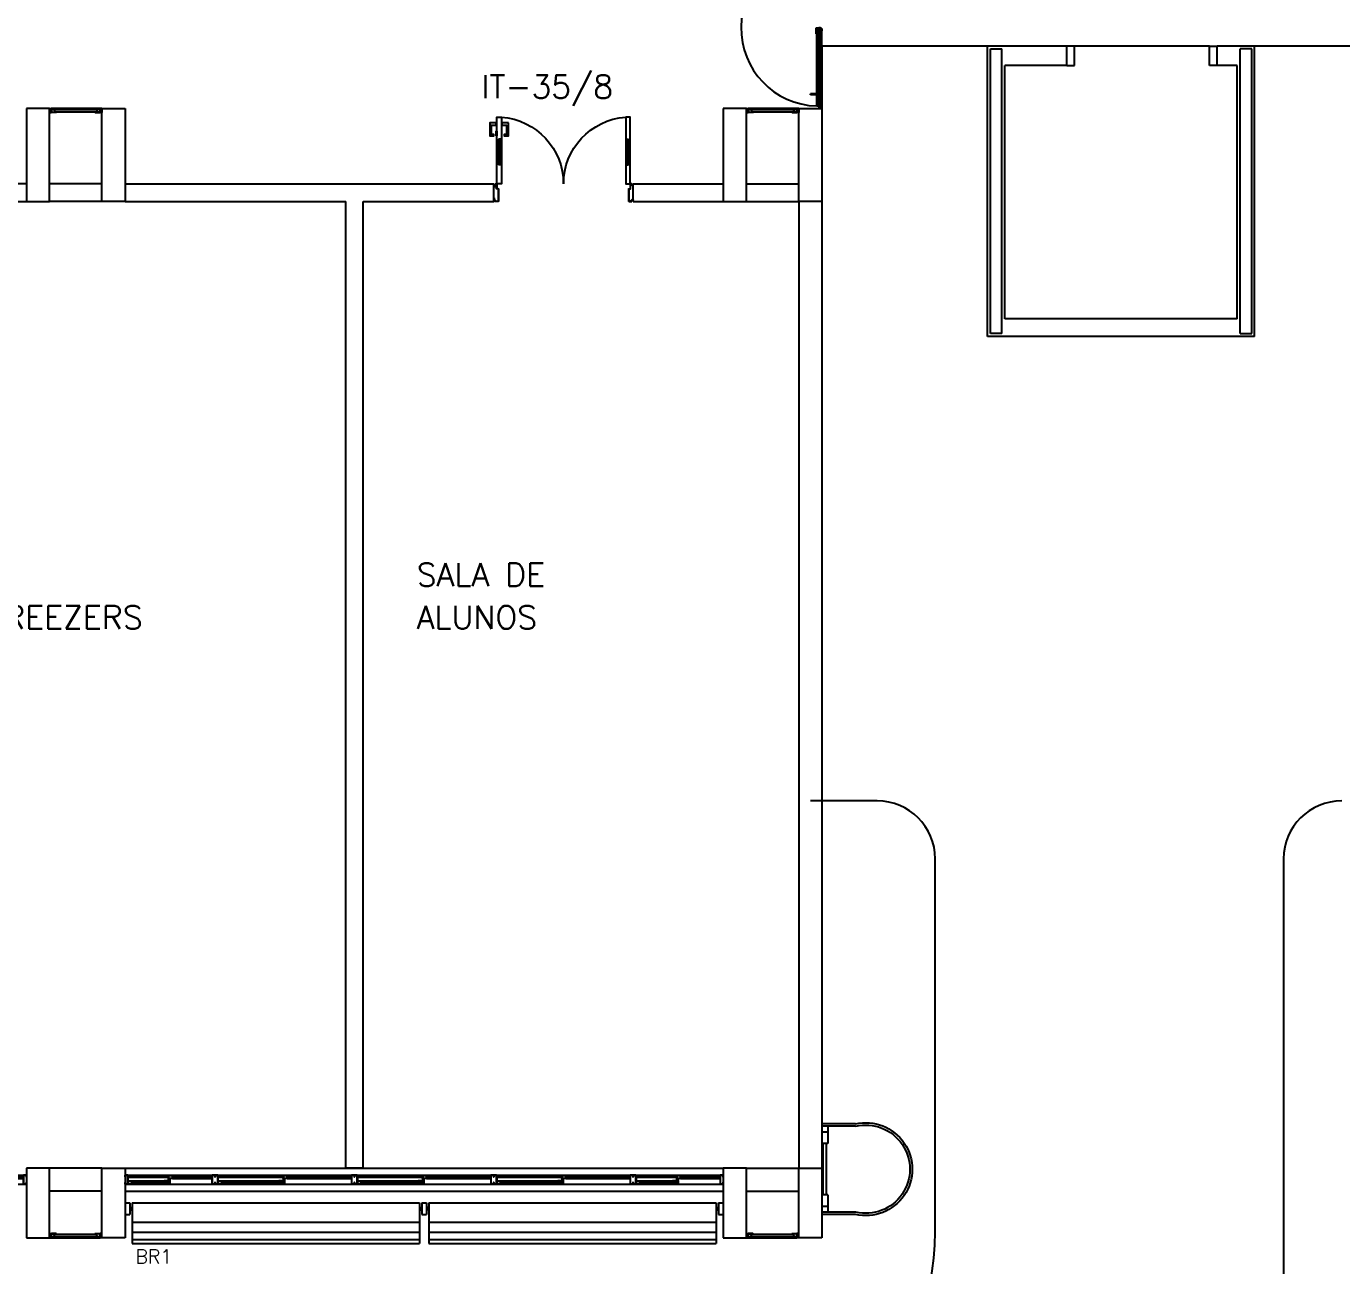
# Model space of a CAD drawing. Header units: millimetres. Extents: x 2686 to 2939, y 1294 to 1441.
# Drawn here: x 2724.27 to 2735.6, y 1421.68 to 1432.36 of the extents above; entities that cross this region are included whole.
import ezdxf

# ---------------------------------------------------------------- set-up
doc = ezdxf.new("R2010")
doc.units = ezdxf.units.MM
doc.linetypes.add('DASHED2', pattern=[0.375, 0.25, -0.125])
doc.linetypes.add('HIDDEN', pattern=[0.375, 0.25, -0.125])
for name, color, linetype in [('AR-ALV', 2, 'Continuous'), ('AR-BRISES', 1, 'Continuous'), ('AR-CALÇADA', 1, 'Continuous'), ('AR-ESQ', 1, 'Continuous'), ('AR-ESQ-C', 2, 'Continuous'), ('AR-ESTC', 3, 'Continuous'), ('AR-PEITORIL', 1, 'Continuous'), ('AR-PISO', 1, 'Continuous'), ('AR-PORTA', 1, 'Continuous'), ('AR-PROJ', 1, 'HIDDEN'), ('AR-VIDRO', 2, 'Continuous'), ('BR-LINHAS', 1, 'Continuous'), ('BR-MONTANTE', 242, 'Continuous'), ('BR-PAINEL', 1, 'Continuous'), ('BR-SUPORTE', 1, 'Continuous'), ('BR-TEXTO', 2, 'Continuous'), ('DT-ESQ-BAGUETE-C', 1, 'Continuous'), ('DT-ESQ-BAGUETE-V', 1, 'Continuous'), ('DT-ESQ-CHAPA DOBRADA-V', 1, 'Continuous'), ('DT-ESQ-PERFIL CADEIRA-C', 2, 'Continuous'), ('DT-ESQ-PERFIL CADEIRA-V', 2, 'Continuous'), ('DT-ESQ-PERFIL U SIMPLES-C', 2, 'Continuous'), ('DT-ESQ-PERFIL U-C', 2, 'Continuous'), ('DT-ESQ-PERFIL U-V', 1, 'Continuous'), ('DT-ESQ-VENEZIANA-C', 1, 'Continuous'), ('DT-ESQ-VENEZIANA-V', 1, 'Continuous'), ('DT-ESQ-VIDRO-C', 2, 'Continuous'), ('DT-TXTMOD', 1, 'Continuous'), ('ENDEREÇO', 2, 'Continuous'), ('EQUIPAMENTO', 2, 'Continuous'), ('ES-PILAR', 3, 'Continuous'), ('maçaneta', 1, 'Continuous'), ('montantes', 1, 'Continuous'), ('mov', 1, 'Continuous'), ('PM-PERFIL U-C', 2, 'Continuous'), ('PM-VIDRO', 2, 'Continuous'), ('pm1', 2, 'Continuous'), ('pm2', 2, 'Continuous'), ('soleira', 1, 'Continuous'), ('TEXTO', 2, 'Continuous')]:
    doc.layers.add(name, color=color, linetype=linetype)
doc.styles.add('S10', font='simplex.shx', dxfattribs={"height": 0.1})
doc.styles.add('S12', font='simplex.shx', dxfattribs={"width": 1.1, "height": 0.12})
doc.styles.add('UNB-100', font='simplex.shx', dxfattribs={"height": 0.2})
doc.styles.add('UNB1-100', font='simplex.shx', dxfattribs={"height": 0.2})

# ---------------------------------------------------------------- blocks, each defined once
blk = doc.blocks.new('EF40-P')
at = {"layer": 'DT-ESQ-BAGUETE-C', "ltscale": 0.1}
for points in [[(0.073, -0.125), (0.06, -0.125), (0.06, -0.124), (0.073, -0.124, 0.414214), (0.073, -0.123), (0.073, -0.112, 0.414214), (0.073, -0.112), (0.06, -0.112), (0.06, -0.11), (0.073, -0.11, -0.414214), (0.075, -0.112), (0.075, -0.124, -0.414214)], [(0.339, -0.125), (0.352, -0.125), (0.352, -0.124), (0.34, -0.124, -0.414214), (0.339, -0.123), (0.339, -0.112, -0.414214), (0.34, -0.112), (0.352, -0.112), (0.352, -0.11), (0.339, -0.11, 0.414214), (0.337, -0.112), (0.337, -0.124, 0.414214)], [(0.422, -0.08), (0.409, -0.08), (0.409, -0.079), (0.422, -0.079, 0.414214), (0.422, -0.078), (0.422, -0.067, 0.414214), (0.422, -0.067), (0.409, -0.067), (0.409, -0.065), (0.422, -0.065, -0.414214), (0.424, -0.067), (0.424, -0.079, -0.414214)], [(0.702, -0.08), (0.715, -0.08), (0.715, -0.079), (0.702, -0.079, -0.414214), (0.702, -0.078), (0.702, -0.067, -0.414214), (0.702, -0.067), (0.715, -0.067), (0.715, -0.065), (0.702, -0.065, 0.414214), (0.7, -0.067), (0.7, -0.079, 0.414214)], [(0.848, -0.125), (0.835, -0.125), (0.835, -0.124), (0.848, -0.124, 0.414214), (0.848, -0.123), (0.848, -0.112, 0.414214), (0.848, -0.112), (0.835, -0.112), (0.835, -0.11), (0.848, -0.11, -0.414214), (0.85, -0.112), (0.85, -0.124, -0.414214)], [(1.326, -0.125), (1.34, -0.125), (1.34, -0.124), (1.327, -0.124, -0.414214), (1.326, -0.123), (1.326, -0.112, -0.414214), (1.327, -0.112), (1.34, -0.112), (1.34, -0.11), (1.326, -0.11, 0.414214), (1.325, -0.112), (1.325, -0.124, 0.414214)], [(1.41, -0.08), (1.396, -0.08), (1.396, -0.079), (1.409, -0.079, 0.414214), (1.41, -0.078), (1.41, -0.067, 0.414214), (1.409, -0.067), (1.396, -0.067), (1.396, -0.065), (1.41, -0.065, -0.414214), (1.411, -0.067), (1.411, -0.079, -0.414214)], [(1.901, -0.08), (1.915, -0.08), (1.915, -0.079), (1.902, -0.079, -0.414214), (1.901, -0.078), (1.901, -0.067, -0.414214), (1.902, -0.067), (1.915, -0.067), (1.915, -0.065), (1.901, -0.065, 0.414214), (1.9, -0.067), (1.9, -0.079, 0.414214)], [(2.048, -0.125), (2.035, -0.125), (2.035, -0.124), (2.048, -0.124, 0.414214), (2.048, -0.123), (2.048, -0.112, 0.414214), (2.048, -0.112), (2.035, -0.112), (2.035, -0.11), (2.048, -0.11, -0.414214), (2.05, -0.112), (2.05, -0.124, -0.414214)], [(2.526, -0.125), (2.54, -0.125), (2.54, -0.124), (2.527, -0.124, -0.414214), (2.526, -0.123), (2.526, -0.112, -0.414214), (2.527, -0.112), (2.54, -0.112), (2.54, -0.11), (2.526, -0.11, 0.414214), (2.525, -0.112), (2.525, -0.124, 0.414214)], [(2.61, -0.08), (2.596, -0.08), (2.596, -0.079), (2.609, -0.079, 0.414214), (2.61, -0.078), (2.61, -0.067, 0.414214), (2.609, -0.067), (2.596, -0.067), (2.596, -0.065), (2.61, -0.065, -0.414214), (2.611, -0.067), (2.611, -0.079, -0.414214)], [(3.101, -0.08), (3.115, -0.08), (3.115, -0.079), (3.102, -0.079, -0.414214), (3.101, -0.078), (3.101, -0.067, -0.414214), (3.102, -0.067), (3.115, -0.067), (3.115, -0.065), (3.101, -0.065, 0.414214), (3.1, -0.067), (3.1, -0.079, 0.414214)], [(3.248, -0.125), (3.235, -0.125), (3.235, -0.124), (3.248, -0.124, 0.414214), (3.248, -0.123), (3.248, -0.112, 0.414214), (3.248, -0.112), (3.235, -0.112), (3.235, -0.11), (3.248, -0.11, -0.414214), (3.25, -0.112), (3.25, -0.124, -0.414214)], [(3.726, -0.125), (3.74, -0.125), (3.74, -0.124), (3.727, -0.124, -0.414214), (3.726, -0.123), (3.726, -0.112, -0.414214), (3.727, -0.112), (3.74, -0.112), (3.74, -0.11), (3.726, -0.11, 0.414214), (3.725, -0.112), (3.725, -0.124, 0.414214)], [(3.81, -0.08), (3.796, -0.08), (3.796, -0.079), (3.809, -0.079, 0.414214), (3.81, -0.078), (3.81, -0.067, 0.414214), (3.809, -0.067), (3.796, -0.067), (3.796, -0.065), (3.81, -0.065, -0.414214), (3.811, -0.067), (3.811, -0.079, -0.414214)], [(4.301, -0.08), (4.315, -0.08), (4.315, -0.079), (4.302, -0.079, -0.414214), (4.301, -0.078), (4.301, -0.067, -0.414214), (4.302, -0.067), (4.315, -0.067), (4.315, -0.065), (4.301, -0.065, 0.414214), (4.3, -0.067), (4.3, -0.079, 0.414214)], [(4.448, -0.125), (4.435, -0.125), (4.435, -0.124), (4.448, -0.124, 0.414214), (4.448, -0.123), (4.448, -0.112, 0.414214), (4.448, -0.112), (4.435, -0.112), (4.435, -0.11), (4.448, -0.11, -0.414214), (4.45, -0.112), (4.45, -0.124, -0.414214)], [(4.714, -0.125), (4.727, -0.125), (4.727, -0.124), (4.714, -0.124, -0.414214), (4.714, -0.123), (4.714, -0.112, -0.414214), (4.714, -0.112), (4.727, -0.112), (4.727, -0.11), (4.714, -0.11, 0.414214), (4.712, -0.112), (4.712, -0.124, 0.414214)], [(4.797, -0.08), (4.784, -0.08), (4.784, -0.079), (4.797, -0.079, 0.414214), (4.797, -0.078), (4.797, -0.067, 0.414214), (4.797, -0.067), (4.784, -0.067), (4.784, -0.065), (4.797, -0.065, -0.414214), (4.799, -0.067), (4.799, -0.079, -0.414214)], [(5.076, -0.08), (5.09, -0.08), (5.09, -0.079), (5.077, -0.079, -0.414214), (5.076, -0.078), (5.076, -0.067, -0.414214), (5.077, -0.067), (5.09, -0.067), (5.09, -0.065), (5.076, -0.065, 0.414214), (5.075, -0.067), (5.075, -0.079, 0.414214)]]:
    blk.add_lwpolyline(points, format="xyb", close=True, dxfattribs=at)
at = {"layer": 'DT-ESQ-BAGUETE-V', "ltscale": 0.1}
for p, q in [((0.073, -0.11), (0.339, -0.11)), ((0.422, -0.065), (0.702, -0.065)), ((0.848, -0.11), (1.326, -0.11)), ((1.41, -0.065), (1.901, -0.065)), ((2.048, -0.11), (2.526, -0.11)), ((2.61, -0.065), (3.101, -0.065)), ((3.248, -0.11), (3.726, -0.11)), ((3.81, -0.065), (4.301, -0.065)), ((4.448, -0.11), (4.714, -0.11)), ((4.797, -0.065), (5.076, -0.065))]:
    blk.add_line(p, q, dxfattribs=at)
at = {"layer": 'DT-ESQ-CHAPA DOBRADA-V', "ltscale": 0.1}
for p, q in [((0.025, -0.077), (0.374, -0.077)), ((0.025, -0.08), (0.374, -0.08)), ((0.8, -0.077), (1.361, -0.077)), ((0.8, -0.08), (1.361, -0.08)), ((2, -0.077), (2.561, -0.077)), ((2, -0.08), (2.561, -0.08)), ((3.2, -0.077), (3.761, -0.077)), ((3.2, -0.08), (3.761, -0.08)), ((4.4, -0.077), (4.749, -0.077)), ((4.4, -0.08), (4.749, -0.08))]:
    blk.add_line(p, q, dxfattribs=at)
at = {"layer": 'DT-ESQ-PERFIL CADEIRA-C', "ltscale": 0.1}
for p, q in [((0.376, -0.088), (0.422, -0.088)), ((0.75, -0.088), (0.702, -0.088)), ((1.363, -0.088), (1.41, -0.088)), ((1.95, -0.088), (1.901, -0.088)), ((2.563, -0.088), (2.61, -0.088)), ((3.15, -0.088), (3.101, -0.088)), ((3.763, -0.088), (3.81, -0.088)), ((4.35, -0.088), (4.301, -0.088)), ((4.751, -0.088), (4.797, -0.088)), ((5.125, -0.088), (5.076, -0.088)), ((0.025, -0.134), (0.073, -0.134)), ((0.385, -0.134), (0.339, -0.134)), ((0.8, -0.134), (0.848, -0.134)), ((1.373, -0.134), (1.326, -0.134)), ((2, -0.134), (2.048, -0.134)), ((2.573, -0.134), (2.526, -0.134)), ((3.2, -0.134), (3.248, -0.134)), ((3.773, -0.134), (3.726, -0.134)), ((4.4, -0.134), (4.448, -0.134)), ((4.76, -0.134), (4.714, -0.134))]:
    blk.add_line(p, q, dxfattribs=at)
for points in [[(0.073, -0.135), (0.025, -0.135), (0.025, -0.134), (0.06, -0.134, -0.198912), (0.059, -0.133, -0.198913), (0.059, -0.132), (0.059, -0.112, 0.414214), (0.058, -0.112), (0.025, -0.112), (0.025, -0.11), (0.059, -0.11, -0.414214), (0.06, -0.112), (0.06, -0.124), (0.06, -0.125), (0.06, -0.132), (0.073, -0.132, -1)], [(0.339, -0.132, 1), (0.339, -0.135), (0.385, -0.135, 0.414214), (0.387, -0.133), (0.387, -0.112, 0.414214), (0.385, -0.11), (0.354, -0.11, 0.414214), (0.352, -0.112), (0.352, -0.132)], [(0.352, -0.134, 0.198913), (0.354, -0.133, 0.198913), (0.354, -0.132), (0.354, -0.112, -0.414214), (0.354, -0.112), (0.385, -0.112, -0.414214), (0.386, -0.112), (0.386, -0.133, -0.414214), (0.385, -0.134)], [(0.422, -0.087, -1), (0.422, -0.09), (0.376, -0.09, -0.414214), (0.374, -0.088), (0.374, -0.067, -0.414214), (0.376, -0.065), (0.407, -0.065, -0.414214), (0.409, -0.067), (0.409, -0.087)], [(0.409, -0.088, -0.198913), (0.408, -0.088, -0.198913), (0.407, -0.087), (0.407, -0.067, 0.414214), (0.407, -0.067), (0.376, -0.067, 0.414214), (0.375, -0.067), (0.375, -0.088, 0.414214), (0.376, -0.088)], [(0.702, -0.09), (0.75, -0.09), (0.75, -0.088), (0.715, -0.088, 0.198912), (0.716, -0.088, 0.198913), (0.716, -0.087), (0.716, -0.067, -0.414214), (0.717, -0.067), (0.75, -0.067), (0.75, -0.065), (0.716, -0.065, 0.414214), (0.715, -0.067), (0.715, -0.079), (0.715, -0.08), (0.715, -0.087), (0.702, -0.087, 1)], [(0.848, -0.135), (0.8, -0.135), (0.8, -0.134), (0.835, -0.134, -0.198912), (0.834, -0.133, -0.198913), (0.833, -0.132), (0.833, -0.112, 0.414214), (0.833, -0.112), (0.8, -0.112), (0.8, -0.11), (0.833, -0.11, -0.414214), (0.835, -0.112), (0.835, -0.124), (0.835, -0.125), (0.835, -0.132), (0.848, -0.132, -1)], [(1.326, -0.132, 1), (1.326, -0.135), (1.373, -0.135, 0.414214), (1.375, -0.133), (1.375, -0.112, 0.414214), (1.373, -0.11), (1.341, -0.11, 0.414214), (1.34, -0.112), (1.34, -0.132)], [(1.34, -0.134, 0.198913), (1.341, -0.133, 0.198913), (1.341, -0.132), (1.341, -0.112, -0.414214), (1.342, -0.112), (1.373, -0.112, -0.414214), (1.373, -0.112), (1.373, -0.133, -0.414214), (1.373, -0.134)], [(1.41, -0.087, -1), (1.41, -0.09), (1.363, -0.09, -0.414214), (1.361, -0.088), (1.361, -0.067, -0.414214), (1.363, -0.065), (1.395, -0.065, -0.414214), (1.396, -0.067), (1.396, -0.087)], [(1.396, -0.088, -0.198913), (1.395, -0.088, -0.198913), (1.395, -0.087), (1.395, -0.067, 0.414214), (1.394, -0.067), (1.363, -0.067, 0.414214), (1.363, -0.067), (1.363, -0.088, 0.414214), (1.363, -0.088)], [(1.901, -0.09), (1.95, -0.09), (1.95, -0.088), (1.915, -0.088, 0.198912), (1.916, -0.088, 0.198913), (1.916, -0.087), (1.916, -0.067, -0.414214), (1.917, -0.067), (1.95, -0.067), (1.95, -0.065), (1.916, -0.065, 0.414214), (1.915, -0.067), (1.915, -0.079), (1.915, -0.08), (1.915, -0.087), (1.901, -0.087, 1)], [(2.048, -0.135), (2, -0.135), (2, -0.134), (2.035, -0.134, -0.198912), (2.034, -0.133, -0.198913), (2.033, -0.132), (2.033, -0.112, 0.414214), (2.033, -0.112), (2, -0.112), (2, -0.11), (2.033, -0.11, -0.414214), (2.035, -0.112), (2.035, -0.124), (2.035, -0.125), (2.035, -0.132), (2.048, -0.132, -1)], [(2.526, -0.132, 1), (2.526, -0.135), (2.573, -0.135, 0.414214), (2.575, -0.133), (2.575, -0.112, 0.414214), (2.573, -0.11), (2.541, -0.11, 0.414214), (2.54, -0.112), (2.54, -0.132)], [(2.54, -0.134, 0.198913), (2.541, -0.133, 0.198913), (2.541, -0.132), (2.541, -0.112, -0.414214), (2.542, -0.112), (2.573, -0.112, -0.414214), (2.573, -0.112), (2.573, -0.133, -0.414214), (2.573, -0.134)], [(2.61, -0.087, -1), (2.61, -0.09), (2.563, -0.09, -0.414214), (2.561, -0.088), (2.561, -0.067, -0.414214), (2.563, -0.065), (2.595, -0.065, -0.414214), (2.596, -0.067), (2.596, -0.087)], [(2.596, -0.088, -0.198913), (2.595, -0.088, -0.198913), (2.595, -0.087), (2.595, -0.067, 0.414214), (2.594, -0.067), (2.563, -0.067, 0.414214), (2.563, -0.067), (2.563, -0.088, 0.414214), (2.563, -0.088)], [(3.101, -0.09), (3.15, -0.09), (3.15, -0.088), (3.115, -0.088, 0.198912), (3.116, -0.088, 0.198913), (3.116, -0.087), (3.116, -0.067, -0.414214), (3.117, -0.067), (3.15, -0.067), (3.15, -0.065), (3.116, -0.065, 0.414214), (3.115, -0.067), (3.115, -0.079), (3.115, -0.08), (3.115, -0.087), (3.101, -0.087, 1)], [(3.248, -0.135), (3.2, -0.135), (3.2, -0.134), (3.235, -0.134, -0.198912), (3.234, -0.133, -0.198913), (3.233, -0.132), (3.233, -0.112, 0.414214), (3.233, -0.112), (3.2, -0.112), (3.2, -0.11), (3.233, -0.11, -0.414214), (3.235, -0.112), (3.235, -0.124), (3.235, -0.125), (3.235, -0.132), (3.248, -0.132, -1)], [(3.726, -0.132, 1), (3.726, -0.135), (3.773, -0.135, 0.414214), (3.775, -0.133), (3.775, -0.112, 0.414214), (3.773, -0.11), (3.741, -0.11, 0.414214), (3.74, -0.112), (3.74, -0.132)], [(3.74, -0.134, 0.198913), (3.741, -0.133, 0.198913), (3.741, -0.132), (3.741, -0.112, -0.414214), (3.742, -0.112), (3.773, -0.112, -0.414214), (3.773, -0.112), (3.773, -0.133, -0.414214), (3.773, -0.134)], [(3.81, -0.087, -1), (3.81, -0.09), (3.763, -0.09, -0.414214), (3.761, -0.088), (3.761, -0.067, -0.414214), (3.763, -0.065), (3.795, -0.065, -0.414214), (3.796, -0.067), (3.796, -0.087)], [(3.796, -0.088, -0.198913), (3.795, -0.088, -0.198913), (3.795, -0.087), (3.795, -0.067, 0.414214), (3.794, -0.067), (3.763, -0.067, 0.414214), (3.763, -0.067), (3.763, -0.088, 0.414214), (3.763, -0.088)], [(4.301, -0.09), (4.35, -0.09), (4.35, -0.088), (4.315, -0.088, 0.198912), (4.316, -0.088, 0.198913), (4.316, -0.087), (4.316, -0.067, -0.414214), (4.317, -0.067), (4.35, -0.067), (4.35, -0.065), (4.316, -0.065, 0.414214), (4.315, -0.067), (4.315, -0.079), (4.315, -0.08), (4.315, -0.087), (4.301, -0.087, 1)], [(4.448, -0.135), (4.4, -0.135), (4.4, -0.134), (4.435, -0.134, -0.198912), (4.434, -0.133, -0.198913), (4.433, -0.132), (4.433, -0.112, 0.414214), (4.433, -0.112), (4.4, -0.112), (4.4, -0.11), (4.433, -0.11, -0.414214), (4.435, -0.112), (4.435, -0.124), (4.435, -0.125), (4.435, -0.132), (4.448, -0.132, -1)], [(4.714, -0.132, 1), (4.714, -0.135), (4.76, -0.135, 0.414214), (4.762, -0.133), (4.762, -0.112, 0.414214), (4.76, -0.11), (4.729, -0.11, 0.414214), (4.727, -0.112), (4.727, -0.132)], [(4.727, -0.134, 0.198913), (4.729, -0.133, 0.198913), (4.729, -0.132), (4.729, -0.112, -0.414214), (4.729, -0.112), (4.76, -0.112, -0.414214), (4.761, -0.112), (4.761, -0.133, -0.414214), (4.76, -0.134)], [(4.797, -0.087, -1), (4.797, -0.09), (4.751, -0.09, -0.414214), (4.749, -0.088), (4.749, -0.067, -0.414214), (4.751, -0.065), (4.782, -0.065, -0.414214), (4.784, -0.067), (4.784, -0.087)], [(4.784, -0.088, -0.198913), (4.783, -0.088, -0.198913), (4.782, -0.087), (4.782, -0.067, 0.414214), (4.782, -0.067), (4.751, -0.067, 0.414214), (4.75, -0.067), (4.75, -0.088, 0.414214), (4.751, -0.088)], [(5.076, -0.09), (5.125, -0.09), (5.125, -0.088), (5.09, -0.088, 0.198912), (5.091, -0.088, 0.198913), (5.091, -0.087), (5.091, -0.067, -0.414214), (5.092, -0.067), (5.125, -0.067), (5.125, -0.065), (5.091, -0.065, 0.414214), (5.09, -0.067), (5.09, -0.079), (5.09, -0.08), (5.09, -0.087), (5.076, -0.087, 1)]]:
    blk.add_lwpolyline(points, format="xyb", close=True, dxfattribs=at)
at = {"layer": 'DT-ESQ-PERFIL CADEIRA-V', "ltscale": 0.1}
for p, q in [((0.407, -0.09), (0.702, -0.09)), ((1.395, -0.09), (1.901, -0.09)), ((2.595, -0.09), (3.101, -0.09)), ((3.795, -0.09), (4.301, -0.09)), ((4.782, -0.09), (5.076, -0.09)), ((0.073, -0.135), (0.339, -0.135)), ((0.848, -0.135), (1.326, -0.135)), ((2.048, -0.135), (2.526, -0.135)), ((3.248, -0.135), (3.726, -0.135)), ((4.448, -0.135), (4.714, -0.135))]:
    blk.add_line(p, q, dxfattribs=at)
at = {"layer": 'DT-ESQ-PERFIL U SIMPLES-C', "ltscale": 0.1}
for points in [[(0.376, -0.102), (0.384, -0.102), (0.384, -0.1), (0.376, -0.1, -0.414214), (0.375, -0.1), (0.375, -0.092, -0.414214), (0.376, -0.091), (0.384, -0.091), (0.384, -0.09), (0.376, -0.09, 0.414214), (0.374, -0.092), (0.374, -0.1, 0.414214)], [(0.385, -0.098), (0.377, -0.098), (0.377, -0.1), (0.385, -0.1, -0.414214), (0.386, -0.1), (0.386, -0.108, -0.414214), (0.385, -0.109), (0.377, -0.109), (0.377, -0.11), (0.385, -0.11, 0.414214), (0.387, -0.108), (0.387, -0.1, 0.414214)], [(1.363, -0.102), (1.371, -0.102), (1.371, -0.1), (1.363, -0.1, -0.414214), (1.363, -0.1), (1.363, -0.092, -0.414214), (1.363, -0.091), (1.371, -0.091), (1.371, -0.09), (1.363, -0.09, 0.414214), (1.361, -0.092), (1.361, -0.1, 0.414214)], [(1.373, -0.098), (1.365, -0.098), (1.365, -0.1), (1.373, -0.1, -0.414214), (1.373, -0.1), (1.373, -0.108, -0.414214), (1.373, -0.109), (1.365, -0.109), (1.365, -0.11), (1.373, -0.11, 0.414214), (1.375, -0.108), (1.375, -0.1, 0.414214)], [(2.563, -0.102), (2.571, -0.102), (2.571, -0.1), (2.563, -0.1, -0.414214), (2.563, -0.1), (2.563, -0.092, -0.414214), (2.563, -0.091), (2.571, -0.091), (2.571, -0.09), (2.563, -0.09, 0.414214), (2.561, -0.092), (2.561, -0.1, 0.414214)], [(2.573, -0.098), (2.565, -0.098), (2.565, -0.1), (2.573, -0.1, -0.414214), (2.573, -0.1), (2.573, -0.108, -0.414214), (2.573, -0.109), (2.565, -0.109), (2.565, -0.11), (2.573, -0.11, 0.414214), (2.575, -0.108), (2.575, -0.1, 0.414214)], [(3.763, -0.102), (3.771, -0.102), (3.771, -0.1), (3.763, -0.1, -0.414214), (3.763, -0.1), (3.763, -0.092, -0.414214), (3.763, -0.091), (3.771, -0.091), (3.771, -0.09), (3.763, -0.09, 0.414214), (3.761, -0.092), (3.761, -0.1, 0.414214)], [(3.773, -0.098), (3.765, -0.098), (3.765, -0.1), (3.773, -0.1, -0.414214), (3.773, -0.1), (3.773, -0.108, -0.414214), (3.773, -0.109), (3.765, -0.109), (3.765, -0.11), (3.773, -0.11, 0.414214), (3.775, -0.108), (3.775, -0.1, 0.414214)], [(4.751, -0.102), (4.759, -0.102), (4.759, -0.1), (4.751, -0.1, -0.414214), (4.75, -0.1), (4.75, -0.092, -0.414214), (4.751, -0.091), (4.759, -0.091), (4.759, -0.09), (4.751, -0.09, 0.414214), (4.749, -0.092), (4.749, -0.1, 0.414214)], [(4.76, -0.098), (4.752, -0.098), (4.752, -0.1), (4.76, -0.1, -0.414214), (4.761, -0.1), (4.761, -0.108, -0.414214), (4.76, -0.109), (4.752, -0.109), (4.752, -0.11), (4.76, -0.11, 0.414214), (4.762, -0.108), (4.762, -0.1, 0.414214)]]:
    blk.add_lwpolyline(points, format="xyb", close=True, dxfattribs=at)
at = {"layer": 'DT-ESQ-PERFIL U-C', "ltscale": 0.1}
for points in [[(0, -0.062, -0.414214), (0.001, -0.06), (0.023, -0.06, -0.414214), (0.025, -0.062), (0.025, -0.139, -0.414214), (0.023, -0.14), (0.001, -0.14, -0.414214), (0, -0.139), (0, -0.125), (0.001, -0.125), (0.001, -0.138, 0.414214), (0.002, -0.139), (0.023, -0.139, 0.414214), (0.023, -0.138), (0.023, -0.062, 0.414214), (0.023, -0.062), (0.002, -0.062, 0.414214), (0.001, -0.062), (0.001, -0.075), (0, -0.075)], [(0.775, -0.062, 0.414214), (0.773, -0.06), (0.751, -0.06, 0.414214), (0.75, -0.062), (0.75, -0.139, 0.414214), (0.751, -0.14), (0.773, -0.14, 0.414214), (0.775, -0.139), (0.775, -0.125), (0.773, -0.125), (0.773, -0.138, -0.414214), (0.773, -0.139), (0.752, -0.139, -0.414214), (0.751, -0.138), (0.751, -0.062, -0.414214), (0.752, -0.062), (0.773, -0.062, -0.414214), (0.773, -0.062), (0.773, -0.075), (0.775, -0.075)], [(0.775, -0.062, -0.414214), (0.776, -0.06), (0.798, -0.06, -0.414214), (0.8, -0.062), (0.8, -0.139, -0.414214), (0.798, -0.14), (0.776, -0.14, -0.414214), (0.775, -0.139), (0.775, -0.125), (0.776, -0.125), (0.776, -0.138, 0.414214), (0.777, -0.139), (0.798, -0.139, 0.414214), (0.798, -0.138), (0.798, -0.062, 0.414214), (0.798, -0.062), (0.777, -0.062, 0.414214), (0.776, -0.062), (0.776, -0.075), (0.775, -0.075)], [(1.975, -0.062, 0.414214), (1.973, -0.06), (1.951, -0.06, 0.414214), (1.95, -0.062), (1.95, -0.139, 0.414214), (1.951, -0.14), (1.973, -0.14, 0.414214), (1.975, -0.139), (1.975, -0.125), (1.973, -0.125), (1.973, -0.138, -0.414214), (1.973, -0.139), (1.952, -0.139, -0.414214), (1.951, -0.138), (1.951, -0.062, -0.414214), (1.952, -0.062), (1.973, -0.062, -0.414214), (1.973, -0.062), (1.973, -0.075), (1.975, -0.075)], [(1.975, -0.062, -0.414214), (1.976, -0.06), (1.998, -0.06, -0.414214), (2, -0.062), (2, -0.139, -0.414214), (1.998, -0.14), (1.976, -0.14, -0.414214), (1.975, -0.139), (1.975, -0.125), (1.976, -0.125), (1.976, -0.138, 0.414214), (1.977, -0.139), (1.998, -0.139, 0.414214), (1.998, -0.138), (1.998, -0.062, 0.414214), (1.998, -0.062), (1.977, -0.062, 0.414214), (1.976, -0.062), (1.976, -0.075), (1.975, -0.075)], [(3.175, -0.062, 0.414214), (3.173, -0.06), (3.151, -0.06, 0.414214), (3.15, -0.062), (3.15, -0.139, 0.414214), (3.151, -0.14), (3.173, -0.14, 0.414214), (3.175, -0.139), (3.175, -0.125), (3.173, -0.125), (3.173, -0.138, -0.414214), (3.173, -0.139), (3.152, -0.139, -0.414214), (3.151, -0.138), (3.151, -0.062, -0.414214), (3.152, -0.062), (3.173, -0.062, -0.414214), (3.173, -0.062), (3.173, -0.075), (3.175, -0.075)], [(3.175, -0.062, -0.414214), (3.176, -0.06), (3.198, -0.06, -0.414214), (3.2, -0.062), (3.2, -0.139, -0.414214), (3.198, -0.14), (3.176, -0.14, -0.414214), (3.175, -0.139), (3.175, -0.125), (3.176, -0.125), (3.176, -0.138, 0.414214), (3.177, -0.139), (3.198, -0.139, 0.414214), (3.198, -0.138), (3.198, -0.062, 0.414214), (3.198, -0.062), (3.177, -0.062, 0.414214), (3.176, -0.062), (3.176, -0.075), (3.175, -0.075)], [(4.375, -0.062, 0.414214), (4.373, -0.06), (4.351, -0.06, 0.414214), (4.35, -0.062), (4.35, -0.139, 0.414214), (4.351, -0.14), (4.373, -0.14, 0.414214), (4.375, -0.139), (4.375, -0.125), (4.373, -0.125), (4.373, -0.138, -0.414214), (4.373, -0.139), (4.352, -0.139, -0.414214), (4.351, -0.138), (4.351, -0.062, -0.414214), (4.352, -0.062), (4.373, -0.062, -0.414214), (4.373, -0.062), (4.373, -0.075), (4.375, -0.075)], [(4.375, -0.062, -0.414214), (4.376, -0.06), (4.398, -0.06, -0.414214), (4.4, -0.062), (4.4, -0.139, -0.414214), (4.398, -0.14), (4.376, -0.14, -0.414214), (4.375, -0.139), (4.375, -0.125), (4.376, -0.125), (4.376, -0.138, 0.414214), (4.377, -0.139), (4.398, -0.139, 0.414214), (4.398, -0.138), (4.398, -0.062, 0.414214), (4.398, -0.062), (4.377, -0.062, 0.414214), (4.376, -0.062), (4.376, -0.075), (4.375, -0.075)], [(5.15, -0.062, 0.414214), (5.148, -0.06), (5.126, -0.06, 0.414214), (5.125, -0.062), (5.125, -0.139, 0.414214), (5.126, -0.14), (5.148, -0.14, 0.414214), (5.15, -0.139), (5.15, -0.125), (5.148, -0.125), (5.148, -0.138, -0.414214), (5.148, -0.139), (5.127, -0.139, -0.414214), (5.126, -0.138), (5.126, -0.062, -0.414214), (5.127, -0.062), (5.148, -0.062, -0.414214), (5.148, -0.062), (5.148, -0.075), (5.15, -0.075)]]:
    blk.add_lwpolyline(points, format="xyb", close=True, dxfattribs=at)
at = {"layer": 'DT-ESQ-PERFIL U-V', "ltscale": 0.1}
for p, q in [((0.023, -0.06), (0.751, -0.06)), ((0.798, -0.06), (1.951, -0.06)), ((1.998, -0.06), (3.151, -0.06)), ((3.198, -0.06), (4.351, -0.06)), ((4.398, -0.06), (5.126, -0.06)), ((0.023, -0.14), (0.751, -0.14)), ((0.798, -0.14), (1.951, -0.14)), ((1.998, -0.14), (3.151, -0.14)), ((3.198, -0.14), (4.351, -0.14)), ((4.398, -0.14), (5.126, -0.14))]:
    blk.add_line(p, q, dxfattribs=at)
at = {"layer": 'DT-ESQ-VIDRO-C', "ltscale": 0.1}
for points in [[(0.713, -0.085), (0.713, -0.082), (0.412, -0.082), (0.412, -0.085)], [(1.912, -0.085), (1.912, -0.082), (1.399, -0.082), (1.399, -0.085)], [(3.112, -0.085), (3.112, -0.082), (2.599, -0.082), (2.599, -0.085)], [(4.312, -0.085), (4.312, -0.082), (3.799, -0.082), (3.799, -0.085)], [(5.087, -0.085), (5.087, -0.082), (4.786, -0.082), (4.786, -0.085)], [(0.063, -0.13), (0.063, -0.127), (0.349, -0.127), (0.349, -0.13)], [(0.838, -0.13), (0.838, -0.127), (1.337, -0.127), (1.337, -0.13)], [(2.038, -0.13), (2.038, -0.127), (2.537, -0.127), (2.537, -0.13)], [(3.238, -0.13), (3.238, -0.127), (3.737, -0.127), (3.737, -0.13)], [(4.438, -0.13), (4.438, -0.127), (4.724, -0.127), (4.724, -0.13)]]:
    blk.add_lwpolyline(points, close=True, dxfattribs=at)
at = {"layer": 'DT-TXTMOD', "ltscale": 0.1, "style": 'S10', "flags": 3}
for tag, p in [('M01', (0.025, -0.28)), ('M02', (0.325, -0.28)), ('M03', (0.627, -0.28)), ('M04', (0.929, -0.28)), ('M05', (1.231, -0.28)), ('M06', (1.532, -0.28)), ('M07', (1.834, -0.28)), ('M08', (2.136, -0.28)), ('M09', (2.438, -0.28)), ('M10', (2.739, -0.28)), ('M11', (3.041, -0.28)), ('M12', (3.343, -0.28)), ('M13', (3.645, -0.28)), ('M14', (3.946, -0.28)), ('M15', (4.248, -0.28)), ('M16', (4.55, -0.28)), ('M17', (4.852, -0.28))]:
    blk.add_attdef(tag, p, '', height=0.1, dxfattribs=at)
blk = doc.blocks.new('EF01-P')
at = {"layer": 'DT-ESQ-BAGUETE-C', "ltscale": 0.1}
for points in [[(0.002, 0.035), (0.015, 0.035), (0.015, 0.033), (0.002, 0.033), (0.002, 0.005), (0.015, 0.005), (0.015, 0.004), (0.002, 0.004, -0.414214), (0, 0.005), (0, 0.033, -0.414214)], [(0.448, 0.035), (0.435, 0.035), (0.435, 0.033), (0.448, 0.033), (0.448, 0.005), (0.435, 0.005), (0.435, 0.004), (0.448, 0.004, 0.414214), (0.45, 0.005), (0.45, 0.033, 0.414214)]]:
    blk.add_lwpolyline(points, format="xyb", close=True, dxfattribs=at)
at = {"layer": 'DT-ESQ-PERFIL CADEIRA-C', "ltscale": 0.1}
for points in [[(0.01, 0.002), (0.01, 0.003), (0.002, 0.003, 1), (0.002, 0), (0.015, 0, 0.414214), (0.016, 0.002), (0.016, 0.033), (0.043, 0.033)], [(0.043, 0.006), (0.018, 0.006), (0.018, 0.016), (0.016, 0.016), (0.016, 0.006, 0.414214), (0.018, 0.005), (0.043, 0.005), (0.056, 0.005, 1), (0.056, 0.008), (0.043, 0.008), (0.043, 0.02), (0.043, 0.032), (0.056, 0.032, 1), (0.056, 0.035), (0.043, 0.035), (0.016, 0.035, 0.414214), (0.015, 0.033), (0.015, 0.002), (0.002, 0.002)], [(0.041, 0.02), (0.041, 0.032, -0.414214), (0.043, 0.033), (0.056, 0.033)], [(0.041, 0.02), (0.041, 0.008, 0.414214), (0.043, 0.006), (0.056, 0.006)], [(0.407, 0.006), (0.432, 0.006), (0.432, 0.016), (0.433, 0.016), (0.433, 0.006, -0.414214), (0.432, 0.005), (0.407, 0.005), (0.394, 0.005, -1), (0.394, 0.008), (0.407, 0.008), (0.407, 0.02), (0.407, 0.032), (0.394, 0.032, -1), (0.394, 0.035), (0.407, 0.035), (0.433, 0.035, -0.414214), (0.435, 0.033), (0.435, 0.002), (0.448, 0.002)], [(0.408, 0.02), (0.408, 0.032, 0.414214), (0.407, 0.033), (0.394, 0.033)], [(0.408, 0.02), (0.408, 0.008, -0.414214), (0.407, 0.006), (0.394, 0.006)], [(0.44, 0.002), (0.44, 0.003), (0.448, 0.003, -1), (0.448, 0), (0.435, 0, -0.414214), (0.433, 0.002), (0.433, 0.033), (0.407, 0.033)]]:
    blk.add_lwpolyline(points, format="xyb", dxfattribs=at)
at = {"layer": 'DT-ESQ-PERFIL CADEIRA-V', "ltscale": 0.1}
blk.add_line((0.015, 0), (0.435, 0), dxfattribs=at)
at = {"layer": 'DT-ESQ-VENEZIANA-C', "ltscale": 0.1}
for p, q in [((0.043, 0.011), (0.407, 0.011)), ((0.043, 0.009), (0.407, 0.009))]:
    blk.add_line(p, q, dxfattribs=at)
at = {"layer": 'DT-ESQ-VENEZIANA-V', "ltscale": 0.1}
blk.add_line((0.043, 0.031), (0.407, 0.031), dxfattribs=at)
blk = doc.blocks.new('PV1')
at = {"layer": 'AR-VIDRO'}
for p, q in [((0.682, 0.02), (0.005, 0.02)), ((0.682, 0.005), (0.005, 0.005)), ((0.022, 0.044), (0.022, 0.029)), ((0.022, 0.044), (0.688, 0.044)), ((0.022, 0.029), (0.688, 0.029)), ((2.703, 0.044), (2.037, 0.044)), ((2.703, 0.029), (2.037, 0.029)), ((2.043, 0.02), (2.72, 0.02)), ((2.043, 0.005), (2.72, 0.005)), ((2.703, 0.044), (2.703, 0.029))]:
    blk.add_line(p, q, dxfattribs=at)
at = {"layer": 'maçaneta'}
for p, q in [((0.112, 0.044), (0.112, 0.049)), ((0.112, 0.049), (0.132, 0.049)), ((0.117, 0.099), (0.127, 0.099)), ((0.117, 0.049), (0.117, 0.099)), ((0.127, 0.049), (0.127, 0.099)), ((0.132, 0.044), (0.132, 0.049)), ((2.613, 0.049), (2.593, 0.049)), ((2.593, 0.044), (2.593, 0.049)), ((2.598, 0.049), (2.598, 0.099)), ((2.608, 0.099), (2.598, 0.099)), ((2.608, 0.049), (2.608, 0.099)), ((2.613, 0.044), (2.613, 0.049))]:
    blk.add_line(p, q, dxfattribs=at)
at = {"layer": 'montantes'}
for p, q in [((0, 0), (0, 0.025)), ((0, 0.025), (0.02, 0.025)), ((0, 0), (0.02, 0)), ((0.005, 0.005), (0.005, 0.02)), ((0.02, 0.02), (0.02, 0.025)), ((0.02, 0), (0.02, 0.005)), ((0.642, 0.049), (0.693, 0.049)), ((0.642, 0.025), (0.693, 0.025)), ((0.688, 0.025), (0.668, 0.025)), ((0.668, 0.02), (0.668, 0.025)), ((0.668, 0), (0.668, 0.005)), ((0.688, 0), (0.668, 0)), ((0.682, 0.005), (0.682, 0.02)), ((0.688, 0.044), (0.688, 0.029)), ((0.688, 0), (0.688, 0.025)), ((0.693, 0.049), (0.693, 0.025)), ((2.032, 0.049), (2.032, 0.025)), ((2.082, 0.049), (2.032, 0.049)), ((2.082, 0.025), (2.032, 0.025)), ((2.037, 0.044), (2.037, 0.029)), ((2.037, 0.025), (2.057, 0.025)), ((2.037, 0), (2.037, 0.025)), ((2.037, 0), (2.057, 0)), ((2.043, 0.005), (2.043, 0.02)), ((2.057, 0.02), (2.057, 0.025)), ((2.057, 0), (2.057, 0.005)), ((2.705, 0.02), (2.705, 0.025)), ((2.725, 0.025), (2.705, 0.025)), ((2.705, 0), (2.705, 0.005)), ((2.725, 0), (2.705, 0)), ((2.72, 0.005), (2.72, 0.02)), ((2.725, 0), (2.725, 0.025))]:
    blk.add_line(p, q, dxfattribs=at)
for centre in [(0.693, 0.02), (2.032, 0.02)]:
    blk.add_circle(centre, 0.005, dxfattribs=at)
for centre, start, end in [((0.642, 0.044), 90, 180), ((0.642, 0.03), 180, 270), ((2.082, 0.044), 0, 90), ((2.082, 0.03), 270, 0)]:
    blk.add_arc(centre, 0.005, start, end, dxfattribs=at)
at = {"layer": 'mov'}
for centre, start, end in [((0.692, 0.025), 0, 178.3547), ((2.033, 0.025), 1.6453, 180)]:
    blk.add_arc(centre, 0.671, start, end, dxfattribs=at)
blk = doc.blocks.new('BR-MODULO1')
at = {"layer": 'BR-LINHAS'}
for p, q in [((0.06, -0.265), (2.535, -0.265)), ((2.615, -0.265), (5.09, -0.265)), ((0.06, -0.352), (2.535, -0.352)), ((0.06, -0.415), (2.535, -0.415)), ((2.615, -0.352), (5.09, -0.352)), ((2.615, -0.415), (5.09, -0.415))]:
    blk.add_line(p, q, dxfattribs=at)
at = {"layer": 'BR-MONTANTE'}
for p, q in [((0, -0.1), (0, -0.2)), ((0, -0.1), (0.04, -0.1)), ((0.04, -0.1), (0.04, -0.2)), ((2.555, -0.1), (2.595, -0.1)), ((2.555, -0.1), (2.555, -0.2)), ((2.595, -0.1), (2.595, -0.2)), ((5.11, -0.1), (5.11, -0.2)), ((5.11, -0.1), (5.15, -0.1)), ((5.15, -0.1), (5.15, -0.2)), ((0, -0.2), (0.04, -0.2)), ((2.555, -0.2), (2.595, -0.2)), ((5.11, -0.2), (5.15, -0.2))]:
    blk.add_line(p, q, dxfattribs=at)
at = {"layer": 'BR-PAINEL'}
for p, q in [((0.06, -0.1), (2.535, -0.1)), ((0.06, -0.1), (0.06, -0.45)), ((2.535, -0.1), (2.535, -0.45)), ((2.615, -0.1), (2.615, -0.45)), ((2.615, -0.1), (5.09, -0.1)), ((5.09, -0.1), (5.09, -0.45)), ((0.06, -0.45), (2.535, -0.45)), ((2.615, -0.45), (5.09, -0.45))]:
    blk.add_line(p, q, dxfattribs=at)
at = {"layer": 'BR-SUPORTE'}
for p, q in [((0.04, -0.14), (0.06, -0.14)), ((0.04, -0.16), (0.06, -0.16)), ((0.05, -0.14), (0.05, -0.16)), ((2.535, -0.14), (2.555, -0.14)), ((2.535, -0.16), (2.555, -0.16)), ((2.545, -0.14), (2.545, -0.16)), ((2.615, -0.14), (2.595, -0.14)), ((2.615, -0.16), (2.595, -0.16)), ((2.605, -0.14), (2.605, -0.16)), ((5.09, -0.14), (5.11, -0.14)), ((5.09, -0.16), (5.11, -0.16)), ((5.1, -0.14), (5.1, -0.16))]:
    blk.add_line(p, q, dxfattribs=at)
blk = doc.blocks.new('marco-d')
at = {"layer": 'PM-PERFIL U-C'}
for p, q in [((-0.013, 0), (-0.001, 0)), ((-0.025, -0.03), (-0.025, -0.011)), ((-0.023, -0.03), (-0.025, -0.03)), ((-0.023, -0.01), (-0.015, -0.01)), ((-0.014, -0.012), (-0.023, -0.012)), ((-0.023, -0.012), (-0.023, -0.03)), ((-0.015, -0.01), (-0.015, -0.001)), ((-0.002, -0.002), (-0.013, -0.002)), ((-0.013, -0.002), (-0.013, -0.01)), ((-0.002, -0.041), (-0.002, -0.002)), ((0.013, -0.043), (-0.001, -0.043)), ((0, -0.001), (0, -0.041)), ((0.013, -0.041), (0, -0.041)), ((0.013, -0.043), (0.013, -0.148)), ((0.015, -0.042), (0.015, -0.148)), ((-0.025, -0.138), (-0.025, -0.12)), ((-0.025, -0.12), (-0.023, -0.12)), ((-0.023, -0.12), (-0.023, -0.138)), ((-0.023, -0.138), (-0.014, -0.138)), ((-0.015, -0.14), (-0.023, -0.14)), ((-0.015, -0.148), (-0.015, -0.14)), ((-0.013, -0.139), (-0.013, -0.148)), ((-0.013, -0.148), (0.013, -0.148)), ((0.013, -0.15), (-0.013, -0.15))]:
    blk.add_line(p, q, dxfattribs=at)
for centre, start, end in [((-0.013, -0.001), 90, 180), ((-0.001, -0.001), 360, 90), ((-0.023, -0.011), 90, 180), ((-0.014, -0.01), 270, 0), ((-0.001, -0.041), 180, 270), ((0.013, -0.042), 0, 90), ((-0.023, -0.138), 180, 270), ((-0.013, -0.148), 180, 270), ((-0.014, -0.139), 0, 90), ((0.013, -0.148), 269.9386, 0)]:
    blk.add_arc(centre, 0.0015, start, end, dxfattribs=at)
blk = doc.blocks.new('marco-e')
at = {"layer": 'PM-PERFIL U-C'}
for p, q in [((-0.015, -0.043), (-0.015, -0.149)), ((-0.013, -0.041), (0, -0.041)), ((-0.013, -0.043), (0.001, -0.043)), ((-0.013, -0.043), (-0.013, -0.148)), ((0, -0.002), (0, -0.041)), ((0.014, 0), (0.002, 0)), ((0.002, -0.042), (0.002, -0.002)), ((0.002, -0.002), (0.013, -0.002)), ((0.013, -0.002), (0.013, -0.011)), ((0.015, -0.01), (0.015, -0.002)), ((0.024, -0.01), (0.015, -0.01)), ((0.015, -0.012), (0.023, -0.012)), ((0.023, -0.012), (0.023, -0.03)), ((0.023, -0.03), (0.025, -0.03)), ((0.025, -0.03), (0.025, -0.012)), ((0.013, -0.148), (-0.013, -0.148)), ((-0.013, -0.15), (0.014, -0.15)), ((0.013, -0.14), (0.013, -0.148)), ((0.023, -0.138), (0.015, -0.138)), ((0.015, -0.14), (0.024, -0.14)), ((0.015, -0.149), (0.015, -0.14)), ((0.025, -0.12), (0.023, -0.12)), ((0.023, -0.12), (0.023, -0.138)), ((0.025, -0.139), (0.025, -0.12))]:
    blk.add_line(p, q, dxfattribs=at)
for centre, start, end in [((-0.013, -0.043), 90, 180), ((0.002, -0.002), 90, 180), ((0.001, -0.042), 270, 0), ((0.015, -0.011), 180, 270), ((0.014, -0.002), 0, 90), ((0.024, -0.012), 0, 90), ((-0.013, -0.149), 180, 270.0614), ((0.015, -0.14), 90, 180), ((0.014, -0.149), 270, 0), ((0.024, -0.139), 270, 0)]:
    blk.add_arc(centre, 0.0015, start, end, dxfattribs=at)
blk = doc.blocks.new('PM6V-B')
at = {"layer": 'maçaneta'}
for points in [[(1.075, 0.675), (1.13, 0.675), (1.13, 0.655), (1.091, 0.655, 0.414214), (1.09, 0.654), (1.09, 0.575), (1.11, 0.575), (1.11, 0.565), (1.075, 0.565)], [(1.18, 0.675), (1.235, 0.675), (1.235, 0.565), (1.2, 0.565), (1.2, 0.575), (1.22, 0.575), (1.22, 0.654, 0.414214), (1.218, 0.655), (1.18, 0.655)]]:
    blk.add_lwpolyline(points, format="xyb", close=True, dxfattribs=at)
for points in [[(1.13, 0.565), (1.13, 0.605), (1.135, 0.605), (1.135, 0.565)], [(1.18, 0.565), (1.18, 0.605), (1.175, 0.605), (1.175, 0.565)]]:
    blk.add_lwpolyline(points, close=True, dxfattribs=at)
at = {"layer": 'mov'}
for centre, start, end in [((0.025, 0.151), 359.8606, 86.0112), ((1.175, 0.151), 93.9888, 180.1394)]:
    blk.add_arc(centre, 0.575, start, end, dxfattribs=at)
at = {"layer": 'PM-VIDRO'}
for p, q in [((0.04, 0.325), (0.04, 0.525)), ((0.05, 0.525), (0.05, 0.325)), ((1.15, 0.525), (1.15, 0.325)), ((1.16, 0.325), (1.16, 0.525))]:
    blk.add_line(p, q, dxfattribs=at)
at = {"layer": 'pm1'}
for p, q in [((0.04, 0.525), (0.025, 0.525)), ((0.065, 0.535), (0.04, 0.535)), ((0.04, 0.525), (0.04, 0.535)), ((0.05, 0.535), (0.05, 0.525)), ((0.065, 0.525), (0.05, 0.525)), ((0.065, 0.535), (0.065, 0.525)), ((1.135, 0.535), (1.135, 0.525)), ((1.135, 0.535), (1.16, 0.535)), ((1.135, 0.525), (1.15, 0.525)), ((1.15, 0.535), (1.15, 0.525)), ((1.16, 0.525), (1.16, 0.535)), ((1.16, 0.525), (1.175, 0.525)), ((0.04, 0.325), (0.025, 0.325)), ((0.04, 0.315), (0.04, 0.325)), ((0.065, 0.315), (0.04, 0.315)), ((0.065, 0.325), (0.05, 0.325)), ((0.05, 0.325), (0.05, 0.315)), ((0.065, 0.325), (0.065, 0.315)), ((1.135, 0.325), (1.135, 0.315)), ((1.135, 0.325), (1.15, 0.325)), ((1.135, 0.315), (1.16, 0.315)), ((1.15, 0.325), (1.15, 0.315)), ((1.16, 0.315), (1.16, 0.325)), ((1.16, 0.325), (1.175, 0.325))]:
    blk.add_line(p, q, dxfattribs=at)
for points in [[(0.025, 0.525), (0.025, 0.725), (0.065, 0.725), (0.065, 0.525)], [(1.175, 0.525), (1.175, 0.725), (1.135, 0.725), (1.135, 0.525)], [(0.065, 0.325), (0.065, 0.15), (0.025, 0.15), (0.025, 0.325)], [(1.135, 0.325), (1.135, 0.15), (1.175, 0.15), (1.175, 0.325)]]:
    blk.add_lwpolyline(points, dxfattribs=at)
at = {"layer": 'pm2'}
for p, q in [((0.025, 0.325), (0.025, 0.525)), ((0.065, 0.525), (0.065, 0.325)), ((1.135, 0.525), (1.135, 0.325)), ((1.175, 0.325), (1.175, 0.525))]:
    blk.add_line(p, q, dxfattribs=at)
at = {"layer": 'pm1'}
for name, p in [('marco-d', (0.025, 0.15)), ('marco-e', (1.175, 0.15))]:
    blk.add_blockref(name, p, dxfattribs=at)
blk = doc.blocks.new('EF01C-P')
at = {"layer": 'DT-ESQ-BAGUETE-C', "ltscale": 0.1}
for points in [[(0.002, 0.035), (0.015, 0.035), (0.015, 0.033), (0.002, 0.033), (0.002, 0.005), (0.015, 0.005), (0.015, 0.004), (0.002, 0.004, -0.414214), (0, 0.005), (0, 0.033, -0.414214)], [(0.448, 0.035), (0.435, 0.035), (0.435, 0.033), (0.448, 0.033), (0.448, 0.005), (0.435, 0.005), (0.435, 0.004), (0.448, 0.004, 0.414214), (0.45, 0.005), (0.45, 0.033, 0.414214)]]:
    blk.add_lwpolyline(points, format="xyb", close=True, dxfattribs=at)
at = {"layer": 'DT-ESQ-PERFIL CADEIRA-C', "ltscale": 0.1}
for points in [[(0.01, 0.002), (0.01, 0.003), (0.002, 0.003, 1), (0.002, 0), (0.015, 0, 0.414214), (0.016, 0.002), (0.016, 0.033), (0.043, 0.033)], [(0.043, 0.006), (0.018, 0.006), (0.018, 0.016), (0.016, 0.016), (0.016, 0.006, 0.414214), (0.018, 0.005), (0.043, 0.005), (0.056, 0.005, 1), (0.056, 0.008), (0.043, 0.008), (0.043, 0.02), (0.043, 0.032), (0.056, 0.032, 1), (0.056, 0.035), (0.043, 0.035), (0.016, 0.035, 0.414214), (0.015, 0.033), (0.015, 0.002), (0.002, 0.002)], [(0.041, 0.02), (0.041, 0.032, -0.414214), (0.043, 0.033), (0.056, 0.033)], [(0.041, 0.02), (0.041, 0.008, 0.414214), (0.043, 0.006), (0.056, 0.006)], [(0.407, 0.006), (0.432, 0.006), (0.432, 0.016), (0.433, 0.016), (0.433, 0.006, -0.414214), (0.432, 0.005), (0.407, 0.005), (0.394, 0.005, -1), (0.394, 0.008), (0.407, 0.008), (0.407, 0.02), (0.407, 0.032), (0.394, 0.032, -1), (0.394, 0.035), (0.407, 0.035), (0.433, 0.035, -0.414214), (0.435, 0.033), (0.435, 0.002), (0.448, 0.002)], [(0.408, 0.02), (0.408, 0.032, 0.414214), (0.407, 0.033), (0.394, 0.033)], [(0.408, 0.02), (0.408, 0.008, -0.414214), (0.407, 0.006), (0.394, 0.006)], [(0.44, 0.002), (0.44, 0.003), (0.448, 0.003, -1), (0.448, 0), (0.435, 0, -0.414214), (0.433, 0.002), (0.433, 0.033), (0.407, 0.033)]]:
    blk.add_lwpolyline(points, format="xyb", dxfattribs=at)
at = {"layer": 'DT-ESQ-PERFIL CADEIRA-V', "ltscale": 0.1}
blk.add_line((0.015, 0), (0.435, 0), dxfattribs=at)
at = {"layer": 'DT-ESQ-VENEZIANA-C', "ltscale": 0.1}
for p, q in [((0.043, 0.011), (0.407, 0.011)), ((0.043, 0.009), (0.407, 0.009))]:
    blk.add_line(p, q, dxfattribs=at)
at = {"layer": 'DT-ESQ-VENEZIANA-V', "ltscale": 0.1}
blk.add_line((0.043, 0.031), (0.407, 0.031), dxfattribs=at)
at = {"layer": 'DT-TXTMOD', "ltscale": 0.1, "style": 'S10', "flags": 3}
blk.add_attdef('EF01C', (0.021, -0.14), '', height=0.1, dxfattribs=at)
blk = doc.blocks.new('escada tipo marinheiro')
at = {"layer": 'EQUIPAMENTO'}
for p, q in [((-0.338, 0.01), (-0.05, 0.01)), ((-0.05, 0.01), (-0.05, -0.16)), ((-0.34, -0.01), (-0.05, -0.01)), ((-0.1, -0.01), (-0.1, -0.16)), ((-0.1, -0.06), (-0.05, -0.06)), ((-0.1, -0.16), (-0.05, -0.16)), ((-0.09, -0.6), (-0.09, -0.16)), ((-0.06, -0.6), (-0.06, -0.16)), ((-0.1, -0.6), (-0.05, -0.6)), ((-0.1, -0.6), (-0.1, -0.75)), ((-0.05, -0.6), (-0.05, -0.77)), ((-0.34, -0.75), (-0.05, -0.75)), ((-0.338, -0.77), (-0.05, -0.77)), ((-0.1, -0.7), (-0.05, -0.7))]:
    blk.add_line(p, q, dxfattribs=at)
for radius, start, end in [(0.4, 77.1777, 282.8223), (0.38, 76.8427, 283.1573)]:
    blk.add_arc((-0.427, -0.38), radius, start, end, dxfattribs=at)

msp = doc.modelspace()

# ---------------------------------------------------------------- linework, layer by layer
at = {"layer": 'AR-ALV'}
for p, q in [((2732.546, 1429.687), (2732.546, 1432.187)), ((2733.229, 1432.187), (2732.546, 1432.187)), ((2734.846, 1432.187), (2734.523, 1432.187)), ((2734.846, 1429.687), (2734.846, 1432.187)), ((2732.696, 1429.837), (2732.696, 1432.019)), ((2733.229, 1432.019), (2732.696, 1432.019)), ((2734.696, 1432.019), (2734.523, 1432.019)), ((2734.696, 1429.837), (2734.696, 1432.019)), ((2724.271, 1431), (2719.121, 1431)), ((2724.921, 1431), (2724.471, 1431)), ((2725.121, 1431), (2728.296, 1431)), ((2728.296, 1430.85), (2728.296, 1431)), ((2729.496, 1431), (2730.271, 1431)), ((2729.496, 1430.85), (2729.496, 1431)), ((2730.471, 1431), (2730.921, 1431)), ((2723.571, 1430.85), (2724.271, 1430.85)), ((2724.921, 1430.85), (2724.471, 1430.85)), ((2725.121, 1430.85), (2727.021, 1430.85)), ((2727.021, 1422.525), (2727.021, 1430.85)), ((2727.171, 1422.525), (2727.171, 1430.85)), ((2727.171, 1430.85), (2728.296, 1430.85)), ((2729.496, 1430.85), (2730.271, 1430.85)), ((2730.471, 1430.85), (2730.921, 1430.85)), ((2730.921, 1430.85), (2730.921, 1422.525)), ((2731.121, 1430.85), (2731.121, 1422.525)), ((2734.696, 1429.837), (2732.696, 1429.837)), ((2734.846, 1429.687), (2732.546, 1429.687)), ((2724.921, 1422.525), (2724.471, 1422.525)), ((2727.171, 1422.525), (2727.021, 1422.525)), ((2730.471, 1422.525), (2730.921, 1422.525)), ((2724.921, 1422.325), (2724.471, 1422.325)), ((2730.471, 1422.325), (2730.921, 1422.325))]:
    msp.add_line(p, q, dxfattribs=at)
at = {"layer": 'AR-CALÇADA'}
for p, q in [((2731.596, 1425.687), (2731.021, 1425.687)), ((2732.096, 1421.925), (2732.096, 1425.187)), ((2735.096, 1425.187), (2735.096, 1411.775))]:
    msp.add_line(p, q, dxfattribs=at)
for centre, radius, start, end in [((2731.596, 1425.187), 0.5, 0, 90), ((2735.596, 1425.187), 0.5, 90, 180), ((2729.896, 1421.975), 2.2, 270, 0)]:
    msp.add_arc(centre, radius, start, end, dxfattribs=at)
at = {"layer": 'AR-ESQ-C'}
for p, q in [((2733.294, 1432.187), (2733.229, 1432.187)), ((2733.229, 1432.019), (2733.229, 1432.187)), ((2733.294, 1432.019), (2733.294, 1432.187)), ((2734.457, 1432.187), (2734.523, 1432.187)), ((2734.457, 1432.019), (2734.457, 1432.187)), ((2734.523, 1432.019), (2734.523, 1432.187)), ((2733.229, 1432.019), (2733.294, 1432.019)), ((2734.523, 1432.019), (2734.457, 1432.019))]:
    msp.add_line(p, q, dxfattribs=at)
at = {"layer": 'AR-ESTC'}
for p, q in [((2724.471, 1431.65), (2724.271, 1431.65)), ((2724.271, 1431.65), (2724.271, 1430.85)), ((2724.471, 1430.85), (2724.471, 1431.65)), ((2724.921, 1431.65), (2725.121, 1431.65)), ((2724.921, 1430.85), (2724.921, 1431.65)), ((2725.121, 1431.65), (2725.121, 1430.85)), ((2730.471, 1431.65), (2730.271, 1431.65)), ((2730.271, 1431.65), (2730.271, 1430.85)), ((2730.471, 1430.85), (2730.471, 1431.65)), ((2730.921, 1431.65), (2731.121, 1431.65)), ((2730.921, 1430.85), (2730.921, 1431.65)), ((2731.121, 1431.65), (2731.121, 1430.85)), ((2724.271, 1430.85), (2724.471, 1430.85)), ((2725.121, 1430.85), (2724.921, 1430.85)), ((2730.271, 1430.85), (2730.471, 1430.85)), ((2731.121, 1430.85), (2730.921, 1430.85)), ((2724.471, 1422.525), (2724.271, 1422.525)), ((2724.271, 1422.525), (2724.271, 1421.925)), ((2724.471, 1421.925), (2724.471, 1422.525)), ((2724.921, 1422.525), (2725.121, 1422.525)), ((2724.921, 1421.925), (2724.921, 1422.525)), ((2725.121, 1422.525), (2725.121, 1421.925)), ((2730.471, 1422.525), (2730.271, 1422.525)), ((2730.271, 1422.525), (2730.271, 1421.925)), ((2730.471, 1421.925), (2730.471, 1422.525)), ((2730.921, 1422.525), (2731.121, 1422.525)), ((2730.921, 1421.925), (2730.921, 1422.525)), ((2731.121, 1422.525), (2731.121, 1421.925)), ((2724.271, 1421.925), (2724.471, 1421.925)), ((2725.121, 1421.925), (2724.921, 1421.925)), ((2730.271, 1421.925), (2730.471, 1421.925)), ((2731.121, 1421.925), (2730.921, 1421.925))]:
    msp.add_line(p, q, dxfattribs=at)
at = {"layer": 'AR-PEITORIL'}
for p, q in [((2725.121, 1422.525), (2730.271, 1422.525)), ((2725.121, 1422.325), (2730.271, 1422.325))]:
    msp.add_line(p, q, dxfattribs=at)
at = {"layer": 'AR-PISO'}
for p, q in [((2732.546, 1432.187), (2731.121, 1432.187)), ((2731.121, 1432.187), (2731.121, 1431.652)), ((2734.457, 1432.187), (2733.294, 1432.187)), ((2736.271, 1432.187), (2734.846, 1432.187))]:
    msp.add_line(p, q, dxfattribs=at)
at = {"layer": 'AR-PROJ', "ltscale": 3}
msp.add_line((2730.921, 1431), (2730.921, 1431.65), dxfattribs=at)
at = {"layer": 'ES-PILAR'}
for p, q in [((2732.571, 1432.162), (2732.671, 1432.162)), ((2732.571, 1429.712), (2732.571, 1432.162)), ((2732.671, 1429.712), (2732.671, 1432.162)), ((2734.821, 1432.162), (2734.721, 1432.162)), ((2734.721, 1429.712), (2734.721, 1432.162)), ((2734.821, 1429.712), (2734.821, 1432.162)), ((2732.671, 1429.712), (2732.571, 1429.712)), ((2734.721, 1429.712), (2734.821, 1429.712))]:
    msp.add_line(p, q, dxfattribs=at)
at = {"layer": 'soleira'}
msp.add_line((2731.121, 1432.187), (2731.121, 1431.652), dxfattribs=at)

# ---------------------------------------------------------------- block references
at = {"layer": 'AR-BRISES'}
ref = msp.add_blockref('BR-MODULO1', (2725.121, 1422.325), dxfattribs=at)
ref.add_attrib('BR', 'BR1', (2725.209, 1421.702), dxfattribs={"layer": 'BR-TEXTO', "height": 0.12, "style": 'S12'})
at = {"layer": 'AR-ESQ', "linetype": 'DASHED2', "rotation": 180}
for p in [(2724.921, 1431.65), (2730.921, 1431.65)]:
    msp.add_blockref('EF01-P', p, dxfattribs=at)
at = {"layer": 'AR-ESQ', "linetype": 'DASHED2'}
for p in [(2719.121, 1422.525), (2725.121, 1422.525)]:
    msp.add_blockref('EF40-P', p, dxfattribs=at)
at = {"layer": 'AR-ESQ'}
for p in [(2724.471, 1421.925), (2730.471, 1421.925)]:
    msp.add_blockref('EF01C-P', p, dxfattribs=at)
at = {"layer": 'AR-PORTA', "rotation": 90}
msp.add_blockref('PV1', (2731.121, 1431.65), dxfattribs=at)
at = {"layer": 'AR-PORTA', "xscale": -1}
msp.add_blockref('PM6V-B', (2729.496, 1430.85), dxfattribs=at)
at = {"layer": 'EQUIPAMENTO', "xscale": -1}
msp.add_blockref('escada tipo marinheiro', (2731.071, 1422.895), dxfattribs=at)

# ---------------------------------------------------------------- texts
at = {"layer": 'ENDEREÇO', "style": 'UNB1-100'}
msp.add_text('IT-35/8', height=0.2, dxfattribs=at).set_placement((2728.191, 1431.738))
at = {"layer": 'TEXTO', "style": 'UNB-100'}
for s, p in [('SALA DE', (2727.632, 1427.535)), ('FREEZERS', (2723.927, 1427.168)), ('ALUNOS', (2727.632, 1427.168))]:
    msp.add_text(s, height=0.2, dxfattribs=at).set_placement(p)

doc.saveas('drawing.dxf')
